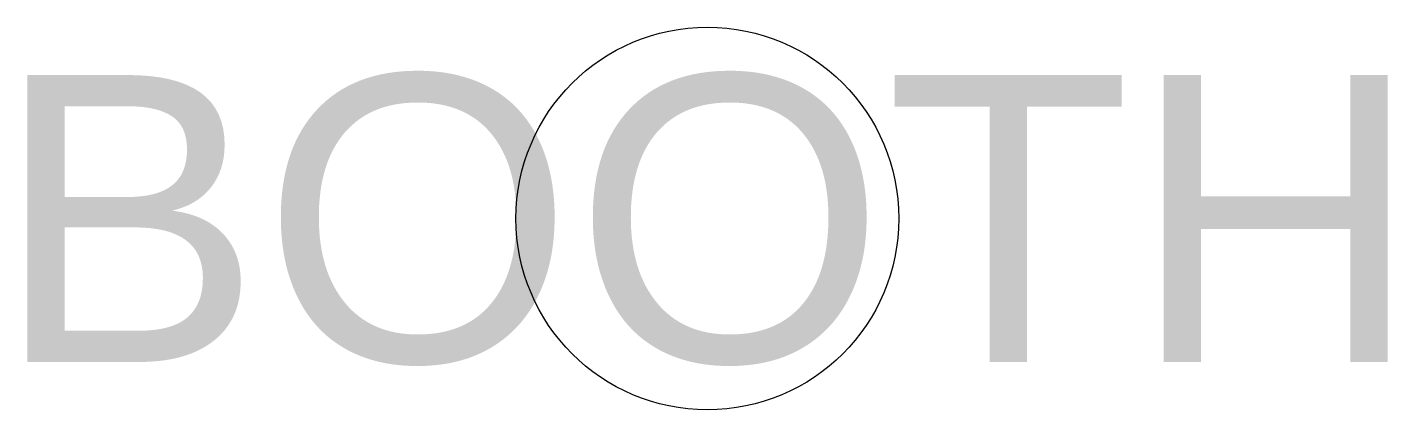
# Model space of a CAD drawing. Header units: inches. Extents: x -0.444 to 0.444, y -0.125 to 0.125.
import ezdxf
from ezdxf.enums import TextEntityAlignment as Align

# ---------------------------------------------------------------- set-up
doc = ezdxf.new("R2010")
doc.units = ezdxf.units.IN
doc.header["$MEASUREMENT"] = 0
doc.layers.get('Defpoints').update_dxf_attribs({"true_color": 0xff7f7f})
doc.styles.add('ANNO SEMI BOLD', font='swissi.ttf')

msp = doc.modelspace()

# ---------------------------------------------------------------- linework, layer by layer
at = {"layer": 'Defpoints', "color": 1}
msp.add_circle((0, 0), 0.125, dxfattribs=at)

# ---------------------------------------------------------------- texts
at = {"color": 4, "style": 'ANNO SEMI BOLD'}
msp.add_attdef('BOOTH', text='BOOTH #', height=0.1875, dxfattribs=at).set_placement((0, 0), align=Align.MIDDLE_CENTER)

doc.saveas('drawing.dxf')
